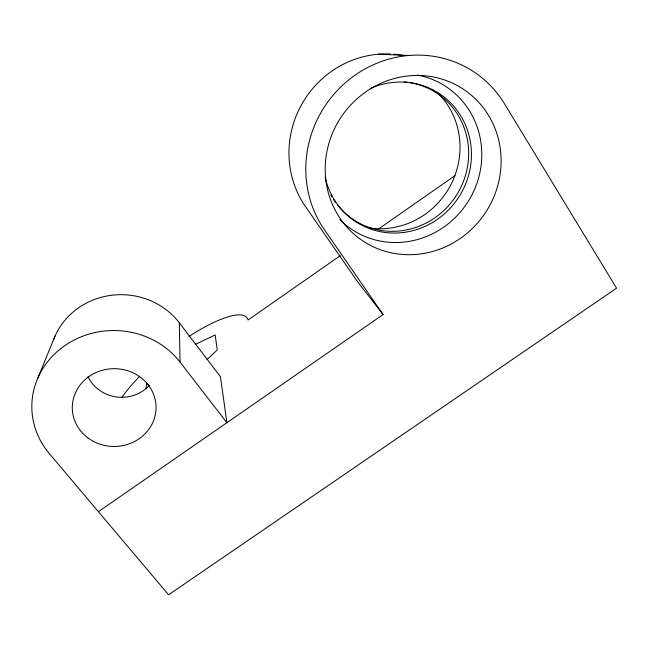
<?xml version="1.0" encoding="UTF-8"?>
<svg xmlns="http://www.w3.org/2000/svg" width="649" height="649" viewBox="0 0 649 649"><rect width="100%" height="100%" fill="white"/><g stroke="black" fill="none" stroke-linecap="round" stroke-linejoin="round"><path stroke-width="0.97" d="M146.09 388.613L146.569 382.813M37.95 377.767L55.043 336.068M206.999 359.619L217.269 349.925L215.143 334.933L195.154 344.473M340.271 255.657L248.048 320.006A83.21 21.944 -37.9 0 0 188.924 336.49M378.489 229L454.917 175.668M98.405 511.68L383.105 314.546L324.403 229.705A110.687 105.284 -56.2 0 1 355.035 75.17A110.687 105.284 -56.2 0 1 504.451 103.686L616.55 288.18L168.586 594.792L49.219 453.448A81.774 75.957 -0.7 0 1 64.543 345.803A81.774 75.957 -0.7 0 1 180.049 362.126L226.89 422.718L220.457 376.753L179.311 322.829A71.593 67.309 0.9 0 0 110.882 295.36A71.593 67.309 0.9 0 0 53.551 339.76M378.391 54.208L408.838 55.481M147.185 383.608L149.059 385.977M383.105 314.546L357.421 281.504L305.46 206.52A96.612 92.653 -59 0 1 301.59 104.603A96.612 92.653 -59 0 1 390.438 53.981M179.311 322.829L180.049 362.126M393.448 54.175A96.612 92.653 -59 0 1 403.321 55.514M121.663 397.748A83.21 21.944 -37.9 0 1 139.332 376.712M437.239 92.393A79.429 76.168 -58.9 0 1 451.371 183.724A79.429 76.168 -58.9 0 1 369.549 228.002M417.737 75.106A85.554 81.685 -57.3 0 1 471.166 196.339A85.554 81.685 -57.3 0 1 339.792 219.654M404.076 81.936A75.755 72.404 -57.6 0 1 459.224 190.522A75.755 72.404 -57.6 0 1 337.553 205.06M335.736 202.675A75.755 72.404 -57.6 0 1 333.456 199.357M331.874 196.785A75.755 72.404 -57.6 0 1 330.885 195.033M370.384 88.451A76.477 73.061 -57.5 0 1 467.621 130.652A76.477 73.061 -57.5 0 1 417.331 229.365A76.477 73.061 -57.5 0 1 325.149 177.266M149.1 385.693A36.66 34.47 0.9 0 1 88.069 376.68M441.677 248.429A90.99 86.544 -56.1 0 0 470.939 94.851A90.99 86.544 -56.1 0 0 326.836 151.963A90.99 86.544 -56.1 0 0 441.677 248.429M88.013 437.994A41.877 38.891 -0.7 0 0 155.573 413.364A41.877 38.891 -0.7 0 0 98.932 371.382A41.877 38.891 -0.7 0 0 88.013 437.994"/></g></svg>
